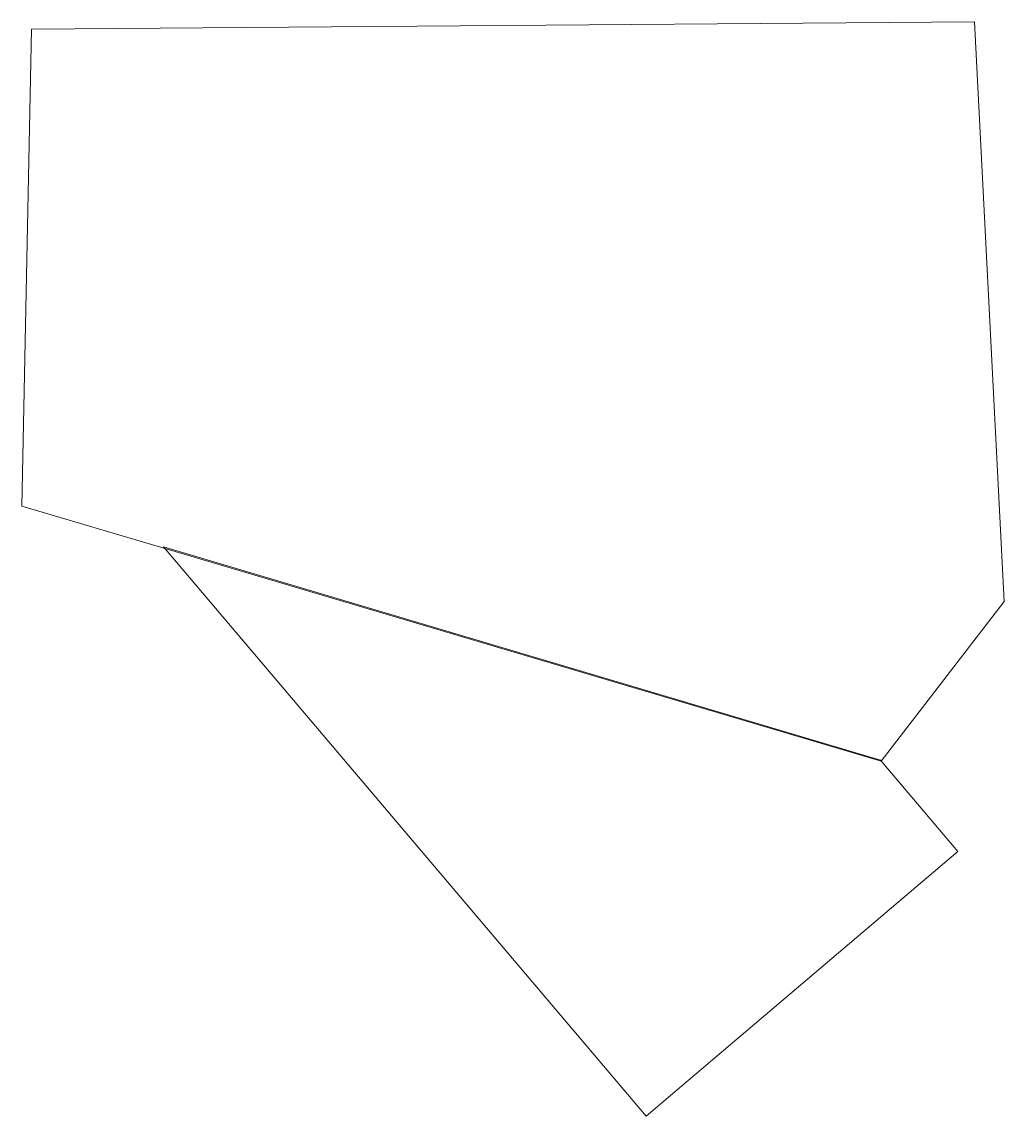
# Model space of a CAD drawing. Header units: millimetres. Extents: x 0.907 to 1.329, y 1.12 to 1.59.
import ezdxf

# ---------------------------------------------------------------- set-up
doc = ezdxf.new("R2010")
doc.units = ezdxf.units.MM
doc.layers.add('PDF2_Geometry', color=7, linetype='Continuous')

msp = doc.modelspace()

# ---------------------------------------------------------------- linework, layer by layer
at = {"layer": 'PDF2_Geometry', "lineweight": 9}
msp.add_lwpolyline([(1.31628, 1.58961), (1.32901, 1.34081), (1.27625, 1.27234), (0.96923, 1.36342), (0.90736, 1.38177), (0.91147, 1.58646)], close=True, dxfattribs=at)
msp.add_lwpolyline([(1.30919, 1.2335), (1.17536, 1.11998), (0.96812, 1.36431), (1.27596, 1.27268), (1.30919, 1.2335)], dxfattribs=at)

doc.saveas('drawing.dxf')
